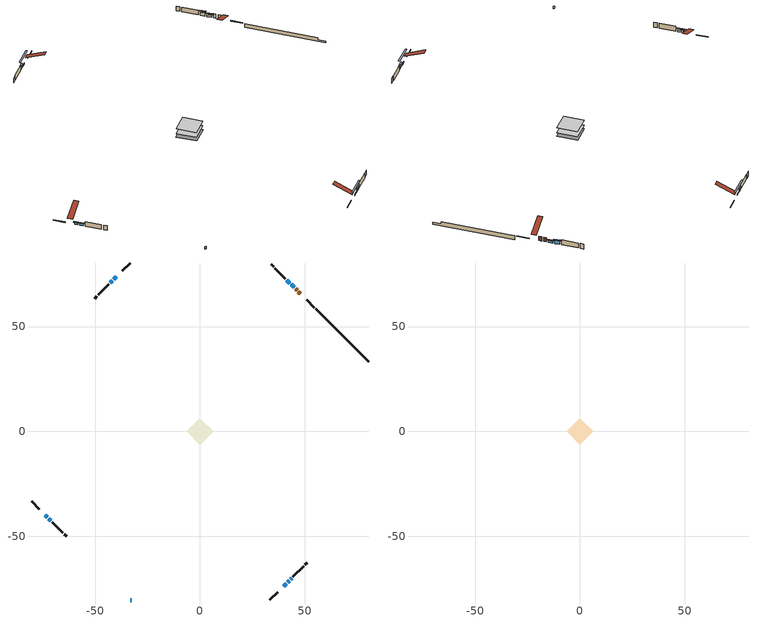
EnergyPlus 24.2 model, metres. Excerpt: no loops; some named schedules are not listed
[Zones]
conditioned space
 floor adiabatic (AdiabaticFloorConstruction): -6.25,0 0,6.25 6.25,0 0,-6.25 z0.72
 floor foundation (Slab1 construction): -6.29,0.2 -0.2,6.29 6.29,-0.2 0.2,-6.29 z-1.16
 wall outside (RimJoist1 construction): 33.26,-80.29 36.97,-76.58 / -80.29,-33.26 -76.58,-36.97 / -33.26,80.29 -36.97,76.58 / 54.48,59.07 50.77,62.78 z0.72:1.02
 wall outside (AdiabaticWallConstruction 1): 47.83,65.72 46.89,66.66 / 46.23,67.31 45.54,68.01 z0.72:2.75
 wall outside (AdiabaticWallConstruction): -33.26,-80.29 -32.54,-80.29 z0.72:1.94; -39.91,73.64 -41.1,72.45 / 39.91,-73.64 41.1,-72.45 z0.72:1.2; 44.89,68.66 43.45,70.1 / -41.75,71.8 -42.72,70.83 / 43.16,-70.39 43.63,-69.92 / -72.01,-41.53 -71.04,-42.51 z0.72:1.79; 42.79,70.76 41.39,72.16 z0.72:2.42; 41.75,-71.8 42.51,-71.04 z0.72:1.74; -73.64,-39.91 -72.67,-40.88 z0.72:1.69
 wall outside (Wall1 construction): 44.29,-69.26 49.34,-64.21 / -70.39,-43.16 -65.33,-48.22 / -43.38,70.17 -48.43,65.12 / 40.73,72.82 35.68,77.87 z0.72:3.16
 wall outside (Wall2 construction): 50,-63.55 51.11,-62.44 / -64.68,-48.87 -63.57,-49.98 / -49.09,64.46 -50.2,63.35 / 35.02,78.53 33.91,79.63 z0.72:3.16
 wall foundation (FoundationWall1 construction): 55.14,58.41,-1.16 55.14,58.41,0.72 77.78,35.77,0.72 77.78,35.77,-0.29 80.29,33.26,-0.29 80.29,33.26,-1.16
 window (WindowConstruction 7): -33.26,-80.29 -32.55,-80.29 z0.72:1.94
 window (WindowConstruction 8): -39.91,73.64 -41.09,72.45 z0.72:1.2
 window (WindowConstruction 9): 39.91,-73.64 41.09,-72.45 z0.72:1.2
 window (WindowConstruction): 44.89,68.66 43.45,70.1 z0.72:1.79
 window (WindowConstruction 1): 42.79,70.76 41.39,72.16 z0.72:2.42
 window (WindowConstruction 2): -41.75,71.8 -42.72,70.83 z0.72:1.79
 window (WindowConstruction 3): 41.75,-71.8 42.51,-71.04 z0.72:1.73
 window (WindowConstruction 4): 43.16,-70.39 43.63,-69.92 z0.72:1.79
 window (WindowConstruction 5): -73.64,-39.91 -72.67,-40.88 z0.72:1.69
 window (WindowConstruction 6): -72.01,-41.54 -71.04,-42.51 z0.72:1.79
 door (Door): 47.83,65.72 46.89,66.66 z0.72:2.75
 door (Door 1): 46.23,67.32 45.54,68.01 z0.72:2.75
 ceiling adiabatic (AdiabaticFloorConstruction): 0,-6.25 6.25,0 0,6.25 -6.25,0 z0.72
attic - vented
 floor to conditioned space (Floor1 construction Reversed): -6.25,0 0,6.25 6.25,0 0,-6.25 z3.16
 roof outside (Roof1 construction): 39.25,-74.3,3.16 33.24,-68.29,6.7 31.62,-69.92,6.7 37.62,-75.92,3.16; -74.3,-39.25,3.16 -68.29,-33.24,6.7 -69.92,-31.62,6.7 -75.92,-37.62,3.16; -39.25,74.3,3.16 -33.24,68.29,6.7 -31.62,69.92,6.7 -37.62,75.92,3.16; 48.49,65.06,3.16 42.48,59.05,6.7 44.11,57.43,6.7 50.12,63.43,3.16
shading: -43.68,69.87 -37.32,76.23 -37.75,76.66 -44.11,70.3 z4.86; 43.68,-69.87 37.32,-76.23 37.75,-76.66 44.11,-70.3 z4.86; 43.12,70.43 45.21,68.34 45.64,68.77 43.55,70.86 z2.25; 41.07,72.48 43.12,70.43 43.55,70.86 41.5,72.92 z2.88; -43.05,70.5 -41.43,72.12 -41.86,72.55 -43.48,70.93 z2.25; 42.83,-70.72 41.43,-72.12 41.86,-72.55 43.26,-71.15 z2.2; 43.96,-69.59 42.84,-70.71 43.27,-71.14 44.39,-70.02 z2.25; -72.35,-41.2 -73.97,-39.58 -74.4,-40.01 -72.78,-41.63 z2.15; -70.72,-42.83 -72.34,-41.21 -72.77,-41.64 -71.15,-43.26 z2.25
[Building]
Building 1: Terrain=Suburbs
[Site:Location]
Mont Joli AP_QC: Latitude {deg}=48.61; Longitude {deg}=-68.21; Time Zone {hr}=-5; Elevation {m}=52; Keep Site Location Information=Yes
[Site:GroundTemperature:Shallow]
-0.843868, -3.04892, -3.2255, -2.1791, 2.02165, 6.20283, 9.82768, 12.1239, 12.319, 10.4514, 6.91898, 2.86606
[Site:WaterMainsTemperature]
Calculation Method=Schedule; Temperature Schedule=mains temperature schedule
[Material] Roughness=Rough; Thermal Absorptance=0.9
Name | Thickness {m} | Conductivity {W/m-K} | Density {kg/m3} | Specific Heat {J/kg-K} | Solar Absorptance | Visible Absorptance
asphalt or fiberglass shingles | 0.00635 | 0.162714 | 1121.4 | 1465.45 | 0.4 | 0.4
ceiling loosefill ins | 0.254 | 0.0480833 | 16.02 | 1046.75 | 0.7 | 0.7
ceiling stud and cavity | 0.1397 | 0.268029 | 65.682 | 1177.47 | 0.7 | 0.7
concrete 4.0 in. | 0.1016 | 1.803125 | 2242.8 | 837.4 | 0.7 | 0.7
concrete 8.0 in. | 0.2032 | 1.803125 | 2242.8 | 837.4 | 0.7 | 0.7
door material | 0.04445 | 0.0451087 | 512.64 | 1214.23 | 0.7 | 0.7
door material 1 | 0.04445 | 0.20624 | 512.64 | 1214.23 | 0.7 | 0.7
floor covering | 0.0127 | 0.0433444 | 54.468 | 1339.84 | 0.6 | 0.6
floor rigid ins; wall rigid ins | 0.512978 | 0.029427 | 32.04 | 1214.23 | 0.7 | 0.7
floor stud and cavity | 0.1397 | 1.75129 | 37.0049 | 1207.88 | 0.7 | 0.7
furniture material conditioned space 1 | 0.1524 | 0.115458 | 640.8 | 1214.23 | 0.6 | 0.6
gypsum board | 0.0127 | 0.160291 | 801 | 837.4 | 0.6 | 0.6
gypsum board 1 | 0.0127 | 0.160291 | 801 | 837.4 | 0.7 | 0.7
osb sheathing 0.5 in. | 0.0127 | 0.115458 | 512.64 | 1214.23 | 0.7 | 0.7
osb sheathing 0.75 in. | 0.01905 | 0.115458 | 512.64 | 1214.23 | 0.7 | 0.7
rim joist stud and cavity | 0.0508 | 0.172285 | 50.32683 | 1063.81 | 0.6 | 0.6
wall stud and cavity | 0.1397 | 0.0947891 | 139.0536 | 1170.24 | 0.7 | 0.7
wall stud and cavity 1 | 0.1397 | 0.237545 | 139.0536 | 1170.24 | 0.7 | 0.7
wall stud and cavity 2 | 0.0889 | 0.380278 | 52.3479 | 1209.89 | 0.7 | 0.7
wall stud and cavity 3 | 0.0889 | 0.391764 | 83.0341 | 1211.67 | 0.7 | 0.7
wood siding | 0.0254 | 0.102417 | 544.68 | 1172.36 | 0.4 | 0.4
wood siding 1; wood siding 2; wood siding 3 | 0.0254 | 0.102417 | 544.68 | 1172.36 | 0.7 | 0.7
[WindowMaterial:SimpleGlazingSystem]
Name | U-Factor {W/m2-K} | Solar Heat Gain Coefficient
WindowMaterial | 2.80153 | 0.62
WindowMaterial 1 | 2.76859 | 0.65
WindowMaterial 2 | 2.8214 | 0.6
WindowMaterial 3 | 2.84241 | 0.58
WindowMaterial 4 | 2.88613 | 0.53
WindowMaterial 5 | 2.830483 | 0.59
WindowMaterial 6 | 2.99571 | 0.59
WindowMaterial 7 | 3.003662 | 0.58
[Construction]
AdiabaticFloorConstruction: floor stud and cavity, floor rigid ins, osb sheathing 0.75 in., floor covering
AdiabaticWallConstruction: wood siding 2, wall rigid ins, wall stud and cavity 2, gypsum board
AdiabaticWallConstruction 1: wood siding 3, wall rigid ins, wall stud and cavity 2, gypsum board
Door: door material
Door 1: door material 1
Floor1 construction Reversed: gypsum board, ceiling stud and cavity, ceiling loosefill ins
FoundationWall1 construction: concrete 8.0 in., gypsum board 1
furniture construction conditioned space 1: furniture material conditioned space 1
PartitionWallConstruction: gypsum board, wall stud and cavity 3, gypsum board
RimJoist1 construction: wood siding 1, rim joist stud and cavity
Roof1 construction: asphalt or fiberglass shingles
Slab1 construction: concrete 4.0 in.
Wall1 construction: wood siding, osb sheathing 0.5 in., wall stud and cavity, gypsum board
Wall2 construction: wood siding, osb sheathing 0.5 in., wall stud and cavity 1, gypsum board
WindowConstruction: WindowMaterial
WindowConstruction 1: WindowMaterial 1
WindowConstruction 2; WindowConstruction 6: WindowMaterial 2
WindowConstruction 3: WindowMaterial 3
WindowConstruction 4: WindowMaterial 4
WindowConstruction 5: WindowMaterial 5
WindowConstruction 7: WindowMaterial 6
WindowConstruction 8; WindowConstruction 9: WindowMaterial 7
[Zone] Multiplier=1; Part of Total Floor Area=Yes
Name | Volume {m3}
attic - vented | 44.3033
conditioned space | 348
[Space]
Name | Zone | Volume {m3}
attic - vented 1 | attic - vented | 44.3033
conditioned space 1 | conditioned space | 348
[ZoneInfiltration:EffectiveLeakageArea]
infil attic - vented 1: Zone or Space=attic - vented 1; Schedule=Always On Discrete; Effective Air Leakage Area {cm2}=2718.96; Stack Coefficient=0.000246122; Wind Coefficient=1.05998e-05
[ZoneMixing]
whole house fan mix: Zone or Space=attic - vented; Schedule=Always On Continuous; Design Flow Rate Calculation Method=Flow/Zone; Design Flow Rate {m3/s}=0; Source Zone or Space=conditioned space
[SurfaceProperty:ExposedFoundationPerimeter]
Slab1: Exposed Perimeter Calculation Method=TotalExposedPerimeter; Total Exposed Perimeter {m}=35.571
[InternalMass] Zone or ZoneList=conditioned space; Space or SpaceList=conditioned space 1
Name | Construction | Surface Area {m2}
furniture mass conditioned space 1 | furniture construction conditioned space 1 | 62.8801
partition wall mass | PartitionWallConstruction | 157.2
[Lights]
interior lighting: Zone or ZoneList or Space or SpaceList=conditioned space 1; Schedule=interior lighting schedule; Design Level Calculation Method=LightingLevel; Lighting Level {W}=343.2; Return Air Fraction=0; Fraction Radiant=0.6; Fraction Visible=0.2; Fraction Replaceable=1
[People]
occupants: Zone or ZoneList or Space or SpaceList=conditioned space 1; Number of People Schedule=occupants schedule; Number of People Calculation Method=People; Number of People=3; Fraction Radiant=0.314171; Sensible Heat Fraction=0.56303; Activity Level Schedule=occupants activity schedule; Carbon Dioxide Generation Rate {m3/s-W}=0; Enable ASHRAE 55 Comfort Warnings=No; Mean Radiant Temperature Calculation Type=EnclosureAveraged
[ElectricEquipment] Zone or ZoneList or Space or SpaceList=conditioned space 1; Design Level Calculation Method=EquipmentLevel
Name | Schedule | Design Level {W} | Fraction Latent | Fraction Radiant | Fraction Lost
clothes dryer | clothes dryer schedule | 140.772 | 0.015 | 0.081 | 0.85
clothes washer | clothes washer schedule | 32.1985 | 0.03 | 0.162 | 0.7
cooking range | cooking range schedule | 215.147 | 0.08 | 0.432 | 0.2
dishwasher | dishwasher schedule | 66.8632 | 0.3 | 0.18 | 0.4
fridge | fridge schedule | 72.9452 | 0 | 0.6 | 0
mech vent bath fan 0 | mech vent bath fan 0 schedule | 50.2 | 0 | 0 | 1
mech vent house fan | mech vent house fan schedule | 0 | 0 | 0 | 1
mech vent house fan cfis | mech vent house fan cfis schedule | 0 | 0 | 0 | 0
mech vent range fan 0 | mech vent range fan 0 schedule | 57 | 0 | 0 | 1
misc plug loads | misc plug loads schedule | 494.7 | 0.045 | 0.513 | 0.1
whole house fan | Always On Discrete | 0 | 0 | 0 | 1
[OtherEquipment] Zone or ZoneList or Space or SpaceList=conditioned space 1; Design Level Calculation Method=EquipmentLevel
Name | Fuel Type | Schedule | Design Level {W} | Fraction Latent | Fraction Radiant | Fraction Lost
clothes dryer 1 | Electricity | clothes dryer schedule | 0 | 0.015 | 0.081 | 0.85
cooking range 1 | Electricity | cooking range schedule | 0 | 0.08 | 0.432 | 0.2
general water use latent | None | general water use schedule | 62.594 | 1 | 0 | 0
general water use sensible | None | general water use schedule | -61.6891 | 0 | 0.6 | 0
mech vent house fan latent load | None | Always On Discrete | 0 | 1 | 0 | 0
mech vent house fan sensible load | None | Always On Discrete | 0 | 0 | 0 | 0
water heater energy adjustment1 | Electricity | Always On Discrete | 0.01 | 0 | 0 | 1
[ZoneInfiltration:DesignFlowRate] Zone or ZoneList or Space or SpaceList=conditioned space 1; Schedule=Always On Discrete; Design Flow Rate Calculation Method=Flow/Zone; Design Flow Rate {m3/s}=0
infil flow; natural vent flow; whole house fan flow
[Foundation:Kiva]
Foundation Kiva 1: Initial Indoor Air Temperature {C}=18; Wall Height Above Grade {m}=0.719999; Wall Depth Below Slab {m}=0.2032
[Foundation:Kiva:Settings]
Soil Conductivity {W/m-K}=0.849921; Soil Density {kg/m3}=1842.3; Soil Specific Heat {J/kg-K}=418.7; Ground Solar Absorptivity=0.9; Ground Thermal Absorptivity=0.9; Ground Surface Roughness {m}=0.03; Far-Field Width {m}=40; Deep-Ground Boundary Condition=ZeroFlux; Deep-Ground Depth {m}=40; Minimum Cell Dimension {m}=0.2; Maximum Cell Growth Coefficient=3; Simulation Timestep=Timestep
[Exterior:Lights]
exterior lighting: Schedule=exterior lighting schedule; Design Level {W}=75.6
[Schedule:Constant]
Name | Hourly Value
Always On Continuous; mech vent house fan schedule; mech vent house fan cfis schedule; Always On Discrete | 1
occupants activity schedule | 117.228
fridge schedule | 0
[Schedule:Week:Daily]
interior lighting schedule Week Rule - Jan1-Jan27: interior lighting schedule day, interior lighting schedule day, interior lighting schedule day, interior lighting schedule day, interior lighting schedule day, interior lighting schedule day, interior lighting schedule day, interior lighting schedule default day, interior lighting schedule default day, interior lighting schedule default day, interior lighting schedule default day, interior lighting schedule default day
interior lighting schedule Week Rule - Jan28-Feb3: interior lighting schedule day, interior lighting schedule day, interior lighting schedule day, interior lighting schedule day, interior lighting schedule day 1, interior lighting schedule day 1, interior lighting schedule day 1, interior lighting schedule default day, interior lighting schedule default day, interior lighting schedule default day, interior lighting schedule default day, interior lighting schedule default day
interior lighting schedule Week Rule - Feb4-Feb24: interior lighting schedule day 1, interior lighting schedule day 1, interior lighting schedule day 1, interior lighting schedule day 1, interior lighting schedule day 1, interior lighting schedule day 1, interior lighting schedule day 1, interior lighting schedule default day, interior lighting schedule default day, interior lighting schedule default day, interior lighting schedule default day, interior lighting schedule default day
interior lighting schedule Week Rule - Feb25-Mar3: interior lighting schedule day 1, interior lighting schedule day 1, interior lighting schedule day 1, interior lighting schedule day 1, interior lighting schedule day 2, interior lighting schedule day 2, interior lighting schedule day 2, interior lighting schedule default day, interior lighting schedule default day, interior lighting schedule default day, interior lighting schedule default day, interior lighting schedule default day
interior lighting schedule Week Rule - Mar4-Mar31: interior lighting schedule day 2, interior lighting schedule day 2, interior lighting schedule day 2, interior lighting schedule day 2, interior lighting schedule day 2, interior lighting schedule day 2, interior lighting schedule day 2, interior lighting schedule default day, interior lighting schedule default day, interior lighting schedule default day, interior lighting schedule default day, interior lighting schedule default day
interior lighting schedule Week Rule - Apr1-Apr28: interior lighting schedule day 3, interior lighting schedule day 3, interior lighting schedule day 3, interior lighting schedule day 3, interior lighting schedule day 3, interior lighting schedule day 3, interior lighting schedule day 3, interior lighting schedule default day, interior lighting schedule default day, interior lighting schedule default day, interior lighting schedule default day, interior lighting schedule default day
interior lighting schedule Week Rule - Apr29-May5: interior lighting schedule day 3, interior lighting schedule day 3, interior lighting schedule day 4, interior lighting schedule day 4, interior lighting schedule day 4, interior lighting schedule day 4, interior lighting schedule day 4, interior lighting schedule default day, interior lighting schedule default day, interior lighting schedule default day, interior lighting schedule default day, interior lighting schedule default day
interior lighting schedule Week Rule - May6-May26: interior lighting schedule day 4, interior lighting schedule day 4, interior lighting schedule day 4, interior lighting schedule day 4, interior lighting schedule day 4, interior lighting schedule day 4, interior lighting schedule day 4, interior lighting schedule default day, interior lighting schedule default day, interior lighting schedule default day, interior lighting schedule default day, interior lighting schedule default day
interior lighting schedule Week Rule - May27-Jun2: interior lighting schedule day 4, interior lighting schedule day 4, interior lighting schedule day 4, interior lighting schedule day 4, interior lighting schedule day 4, interior lighting schedule day 5, interior lighting schedule day 5, interior lighting schedule default day, interior lighting schedule default day, interior lighting schedule default day, interior lighting schedule default day, interior lighting schedule default day
interior lighting schedule Week Rule - Jun3-Jun30: interior lighting schedule day 5, interior lighting schedule day 5, interior lighting schedule day 5, interior lighting schedule day 5, interior lighting schedule day 5, interior lighting schedule day 5, interior lighting schedule day 5, interior lighting schedule default day, interior lighting schedule default day, interior lighting schedule default day, interior lighting schedule default day, interior lighting schedule default day
interior lighting schedule Week Rule - Jul1-Jul28: interior lighting schedule day 6, interior lighting schedule day 6, interior lighting schedule day 6, interior lighting schedule day 6, interior lighting schedule day 6, interior lighting schedule day 6, interior lighting schedule day 6, interior lighting schedule default day, interior lighting schedule default day, interior lighting schedule default day, interior lighting schedule default day, interior lighting schedule default day
interior lighting schedule Week Rule - Jul29-Aug4: interior lighting schedule day 6, interior lighting schedule day 6, interior lighting schedule day 6, interior lighting schedule day 7, interior lighting schedule day 7, interior lighting schedule day 7, interior lighting schedule day 7, interior lighting schedule default day, interior lighting schedule default day, interior lighting schedule default day, interior lighting schedule default day, interior lighting schedule default day
interior lighting schedule Week Rule - Aug5-Aug25: interior lighting schedule day 7, interior lighting schedule day 7, interior lighting schedule day 7, interior lighting schedule day 7, interior lighting schedule day 7, interior lighting schedule day 7, interior lighting schedule day 7, interior lighting schedule default day, interior lighting schedule default day, interior lighting schedule default day, interior lighting schedule default day, interior lighting schedule default day
interior lighting schedule Week Rule - Aug26-Sep1: interior lighting schedule day 7, interior lighting schedule day 7, interior lighting schedule day 7, interior lighting schedule day 7, interior lighting schedule day 7, interior lighting schedule day 7, interior lighting schedule day 8, interior lighting schedule default day, interior lighting schedule default day, interior lighting schedule default day, interior lighting schedule default day, interior lighting schedule default day
interior lighting schedule Week Rule - Sep2-Sep29: interior lighting schedule day 8, interior lighting schedule day 8, interior lighting schedule day 8, interior lighting schedule day 8, interior lighting schedule day 8, interior lighting schedule day 8, interior lighting schedule day 8, interior lighting schedule default day, interior lighting schedule default day, interior lighting schedule default day, interior lighting schedule default day, interior lighting schedule default day
interior lighting schedule Week Rule - Sep30-Oct6: interior lighting schedule day 8, interior lighting schedule day 9, interior lighting schedule day 9, interior lighting schedule day 9, interior lighting schedule day 9, interior lighting schedule day 9, interior lighting schedule day 9, interior lighting schedule default day, interior lighting schedule default day, interior lighting schedule default day, interior lighting schedule default day, interior lighting schedule default day
interior lighting schedule Week Rule - Oct7-Oct27: interior lighting schedule day 9, interior lighting schedule day 9, interior lighting schedule day 9, interior lighting schedule day 9, interior lighting schedule day 9, interior lighting schedule day 9, interior lighting schedule day 9, interior lighting schedule default day, interior lighting schedule default day, interior lighting schedule default day, interior lighting schedule default day, interior lighting schedule default day
interior lighting schedule Week Rule - Oct28-Nov3: interior lighting schedule day 9, interior lighting schedule day 9, interior lighting schedule day 9, interior lighting schedule day 9, interior lighting schedule day 10, interior lighting schedule day 10, interior lighting schedule day 10, interior lighting schedule default day, interior lighting schedule default day, interior lighting schedule default day, interior lighting schedule default day, interior lighting schedule default day
interior lighting schedule Week Rule - Nov4-Nov24: interior lighting schedule day 10, interior lighting schedule day 10, interior lighting schedule day 10, interior lighting schedule day 10, interior lighting schedule day 10, interior lighting schedule day 10, interior lighting schedule day 10, interior lighting schedule default day, interior lighting schedule default day, interior lighting schedule default day, interior lighting schedule default day, interior lighting schedule default day
interior lighting schedule Week Rule - Nov25-Dec1: interior lighting schedule day 10, interior lighting schedule day 10, interior lighting schedule day 10, interior lighting schedule day 10, interior lighting schedule day 10, interior lighting schedule day 10, interior lighting schedule day 11, interior lighting schedule default day, interior lighting schedule default day, interior lighting schedule default day, interior lighting schedule default day, interior lighting schedule default day
interior lighting schedule Week Rule - Dec2-Dec31: interior lighting schedule day 11, interior lighting schedule day 11, interior lighting schedule day 11, interior lighting schedule day 11, interior lighting schedule day 11, interior lighting schedule day 11, interior lighting schedule day 11, interior lighting schedule default day, interior lighting schedule default day, interior lighting schedule default day, interior lighting schedule default day, interior lighting schedule default day
occupants schedule Week Rule - Jan1-Dec31: occupants schedule day, occupants schedule day, occupants schedule day, occupants schedule day, occupants schedule day, occupants schedule day, occupants schedule day, occupants schedule default day, occupants schedule default day, occupants schedule default day, occupants schedule default day, occupants schedule default day
clothes dryer schedule Week Rule - Jan1-Dec31: clothes dryer schedule day, clothes dryer schedule day, clothes dryer schedule day, clothes dryer schedule day, clothes dryer schedule day, clothes dryer schedule day, clothes dryer schedule day, clothes dryer schedule default day, clothes dryer schedule default day, clothes dryer schedule default day, clothes dryer schedule default day, clothes dryer schedule default day
clothes washer schedule Week Rule - Jan1-Dec31: clothes washer schedule day, clothes washer schedule day, clothes washer schedule day, clothes washer schedule day, clothes washer schedule day, clothes washer schedule day, clothes washer schedule day, clothes washer schedule default day, clothes washer schedule default day, clothes washer schedule default day, clothes washer schedule default day, clothes washer schedule default day
cooking range schedule Week Rule - Jan1-Dec31: cooking range schedule day, cooking range schedule day, cooking range schedule day, cooking range schedule day, cooking range schedule day, cooking range schedule day, cooking range schedule day, cooking range schedule default day, cooking range schedule default day, cooking range schedule default day, cooking range schedule default day, cooking range schedule default day
dishwasher schedule Week Rule - Jan1-Dec31: dishwasher schedule day, dishwasher schedule day, dishwasher schedule day, dishwasher schedule day, dishwasher schedule day, dishwasher schedule day, dishwasher schedule day, dishwasher schedule default day, dishwasher schedule default day, dishwasher schedule default day, dishwasher schedule default day, dishwasher schedule default day
mech vent bath fan 0 schedule Week Rule - Jan1-Dec31: mech vent bath fan 0 schedule day, mech vent bath fan 0 schedule day, mech vent bath fan 0 schedule day, mech vent bath fan 0 schedule day, mech vent bath fan 0 schedule day, mech vent bath fan 0 schedule day, mech vent bath fan 0 schedule day, mech vent bath fan 0 schedule default day, mech vent bath fan 0 schedule default day, mech vent bath fan 0 schedule default day, mech vent bath fan 0 schedule default day, mech vent bath fan 0 schedule default day
mech vent range fan 0 schedule Week Rule - Jan1-Dec31: mech vent range fan 0 schedule day, mech vent range fan 0 schedule day, mech vent range fan 0 schedule day, mech vent range fan 0 schedule day, mech vent range fan 0 schedule day, mech vent range fan 0 schedule day, mech vent range fan 0 schedule day, mech vent range fan 0 schedule default day, mech vent range fan 0 schedule default day, mech vent range fan 0 schedule default day, mech vent range fan 0 schedule default day, mech vent range fan 0 schedule default day
misc plug loads schedule Week Rule - Jan1-Dec31: misc plug loads schedule day, misc plug loads schedule day, misc plug loads schedule day, misc plug loads schedule day, misc plug loads schedule day, misc plug loads schedule day, misc plug loads schedule day, misc plug loads schedule default day, misc plug loads schedule default day, misc plug loads schedule default day, misc plug loads schedule default day, misc plug loads schedule default day
general water use schedule Week Rule - Jan1-Dec31: general water use schedule day, general water use schedule day, general water use schedule day, general water use schedule day, general water use schedule day, general water use schedule day, general water use schedule day, general water use schedule default day, general water use schedule default day, general water use schedule default day, general water use schedule default day, general water use schedule default day
exterior lighting schedule Week Rule - Jan1-Jan27: exterior lighting schedule day, exterior lighting schedule day, exterior lighting schedule day, exterior lighting schedule day, exterior lighting schedule day, exterior lighting schedule day, exterior lighting schedule day, exterior lighting schedule default day, exterior lighting schedule default day, exterior lighting schedule default day, exterior lighting schedule default day, exterior lighting schedule default day
exterior lighting schedule Week Rule - Jan28-Feb3: exterior lighting schedule day, exterior lighting schedule day, exterior lighting schedule day, exterior lighting schedule day, exterior lighting schedule day 1, exterior lighting schedule day 1, exterior lighting schedule day 1, exterior lighting schedule default day, exterior lighting schedule default day, exterior lighting schedule default day, exterior lighting schedule default day, exterior lighting schedule default day
exterior lighting schedule Week Rule - Feb4-Feb24: exterior lighting schedule day 1, exterior lighting schedule day 1, exterior lighting schedule day 1, exterior lighting schedule day 1, exterior lighting schedule day 1, exterior lighting schedule day 1, exterior lighting schedule day 1, exterior lighting schedule default day, exterior lighting schedule default day, exterior lighting schedule default day, exterior lighting schedule default day, exterior lighting schedule default day
exterior lighting schedule Week Rule - Feb25-Mar3: exterior lighting schedule day 1, exterior lighting schedule day 1, exterior lighting schedule day 1, exterior lighting schedule day 1, exterior lighting schedule day 2, exterior lighting schedule day 2, exterior lighting schedule day 2, exterior lighting schedule default day, exterior lighting schedule default day, exterior lighting schedule default day, exterior lighting schedule default day, exterior lighting schedule default day
exterior lighting schedule Week Rule - Mar4-Mar31: exterior lighting schedule day 2, exterior lighting schedule day 2, exterior lighting schedule day 2, exterior lighting schedule day 2, exterior lighting schedule day 2, exterior lighting schedule day 2, exterior lighting schedule day 2, exterior lighting schedule default day, exterior lighting schedule default day, exterior lighting schedule default day, exterior lighting schedule default day, exterior lighting schedule default day
exterior lighting schedule Week Rule - Apr1-Apr28: exterior lighting schedule day 3, exterior lighting schedule day 3, exterior lighting schedule day 3, exterior lighting schedule day 3, exterior lighting schedule day 3, exterior lighting schedule day 3, exterior lighting schedule day 3, exterior lighting schedule default day, exterior lighting schedule default day, exterior lighting schedule default day, exterior lighting schedule default day, exterior lighting schedule default day
exterior lighting schedule Week Rule - Apr29-May5: exterior lighting schedule day 3, exterior lighting schedule day 3, exterior lighting schedule day 4, exterior lighting schedule day 4, exterior lighting schedule day 4, exterior lighting schedule day 4, exterior lighting schedule day 4, exterior lighting schedule default day, exterior lighting schedule default day, exterior lighting schedule default day, exterior lighting schedule default day, exterior lighting schedule default day
exterior lighting schedule Week Rule - May6-May26: exterior lighting schedule day 4, exterior lighting schedule day 4, exterior lighting schedule day 4, exterior lighting schedule day 4, exterior lighting schedule day 4, exterior lighting schedule day 4, exterior lighting schedule day 4, exterior lighting schedule default day, exterior lighting schedule default day, exterior lighting schedule default day, exterior lighting schedule default day, exterior lighting schedule default day
exterior lighting schedule Week Rule - May27-Jun2: exterior lighting schedule day 4, exterior lighting schedule day 4, exterior lighting schedule day 4, exterior lighting schedule day 4, exterior lighting schedule day 4, exterior lighting schedule day 5, exterior lighting schedule day 5, exterior lighting schedule default day, exterior lighting schedule default day, exterior lighting schedule default day, exterior lighting schedule default day, exterior lighting schedule default day
exterior lighting schedule Week Rule - Jun3-Jun30: exterior lighting schedule day 5, exterior lighting schedule day 5, exterior lighting schedule day 5, exterior lighting schedule day 5, exterior lighting schedule day 5, exterior lighting schedule day 5, exterior lighting schedule day 5, exterior lighting schedule default day, exterior lighting schedule default day, exterior lighting schedule default day, exterior lighting schedule default day, exterior lighting schedule default day
exterior lighting schedule Week Rule - Jul1-Jul28: exterior lighting schedule day 6, exterior lighting schedule day 6, exterior lighting schedule day 6, exterior lighting schedule day 6, exterior lighting schedule day 6, exterior lighting schedule day 6, exterior lighting schedule day 6, exterior lighting schedule default day, exterior lighting schedule default day, exterior lighting schedule default day, exterior lighting schedule default day, exterior lighting schedule default day
exterior lighting schedule Week Rule - Jul29-Aug4: exterior lighting schedule day 6, exterior lighting schedule day 6, exterior lighting schedule day 6, exterior lighting schedule day 7, exterior lighting schedule day 7, exterior lighting schedule day 7, exterior lighting schedule day 7, exterior lighting schedule default day, exterior lighting schedule default day, exterior lighting schedule default day, exterior lighting schedule default day, exterior lighting schedule default day
exterior lighting schedule Week Rule - Aug5-Aug25: exterior lighting schedule day 7, exterior lighting schedule day 7, exterior lighting schedule day 7, exterior lighting schedule day 7, exterior lighting schedule day 7, exterior lighting schedule day 7, exterior lighting schedule day 7, exterior lighting schedule default day, exterior lighting schedule default day, exterior lighting schedule default day, exterior lighting schedule default day, exterior lighting schedule default day
exterior lighting schedule Week Rule - Aug26-Sep1: exterior lighting schedule day 7, exterior lighting schedule day 7, exterior lighting schedule day 7, exterior lighting schedule day 7, exterior lighting schedule day 7, exterior lighting schedule day 7, exterior lighting schedule day 8, exterior lighting schedule default day, exterior lighting schedule default day, exterior lighting schedule default day, exterior lighting schedule default day, exterior lighting schedule default day
exterior lighting schedule Week Rule - Sep2-Sep29: exterior lighting schedule day 8, exterior lighting schedule day 8, exterior lighting schedule day 8, exterior lighting schedule day 8, exterior lighting schedule day 8, exterior lighting schedule day 8, exterior lighting schedule day 8, exterior lighting schedule default day, exterior lighting schedule default day, exterior lighting schedule default day, exterior lighting schedule default day, exterior lighting schedule default day
exterior lighting schedule Week Rule - Sep30-Oct6: exterior lighting schedule day 8, exterior lighting schedule day 9, exterior lighting schedule day 9, exterior lighting schedule day 9, exterior lighting schedule day 9, exterior lighting schedule day 9, exterior lighting schedule day 9, exterior lighting schedule default day, exterior lighting schedule default day, exterior lighting schedule default day, exterior lighting schedule default day, exterior lighting schedule default day
exterior lighting schedule Week Rule - Oct7-Oct27: exterior lighting schedule day 9, exterior lighting schedule day 9, exterior lighting schedule day 9, exterior lighting schedule day 9, exterior lighting schedule day 9, exterior lighting schedule day 9, exterior lighting schedule day 9, exterior lighting schedule default day, exterior lighting schedule default day, exterior lighting schedule default day, exterior lighting schedule default day, exterior lighting schedule default day
exterior lighting schedule Week Rule - Oct28-Nov3: exterior lighting schedule day 9, exterior lighting schedule day 9, exterior lighting schedule day 9, exterior lighting schedule day 9, exterior lighting schedule day 10, exterior lighting schedule day 10, exterior lighting schedule day 10, exterior lighting schedule default day, exterior lighting schedule default day, exterior lighting schedule default day, exterior lighting schedule default day, exterior lighting schedule default day
exterior lighting schedule Week Rule - Nov4-Nov24: exterior lighting schedule day 10, exterior lighting schedule day 10, exterior lighting schedule day 10, exterior lighting schedule day 10, exterior lighting schedule day 10, exterior lighting schedule day 10, exterior lighting schedule day 10, exterior lighting schedule default day, exterior lighting schedule default day, exterior lighting schedule default day, exterior lighting schedule default day, exterior lighting schedule default day
exterior lighting schedule Week Rule - Nov25-Dec1: exterior lighting schedule day 10, exterior lighting schedule day 10, exterior lighting schedule day 10, exterior lighting schedule day 10, exterior lighting schedule day 10, exterior lighting schedule day 10, exterior lighting schedule day 11, exterior lighting schedule default day, exterior lighting schedule default day, exterior lighting schedule default day, exterior lighting schedule default day, exterior lighting schedule default day
exterior lighting schedule Week Rule - Dec2-Dec31: exterior lighting schedule day 11, exterior lighting schedule day 11, exterior lighting schedule day 11, exterior lighting schedule day 11, exterior lighting schedule day 11, exterior lighting schedule day 11, exterior lighting schedule day 11, exterior lighting schedule default day, exterior lighting schedule default day, exterior lighting schedule default day, exterior lighting schedule default day, exterior lighting schedule default day
[Schedule:Year]
interior lighting schedule: interior lighting schedule Week Rule - Jan1-Jan27, 1, 1, 1, 27, interior lighting schedule Week Rule - Jan28-Feb3, 1, 28, 2, 3, interior lighting schedule Week Rule - Feb4-Feb24, 2, 4, 2, 24, interior lighting schedule Week Rule - Feb25-Mar3, 2, 25, 3, 3, interior lighting schedule Week Rule - Mar4-Mar31, 3, 4, 3, 31, interior lighting schedule Week Rule - Apr1-Apr28, 4, 1, 4, 28, interior lighting schedule Week Rule - Apr29-May5, 4, 29, 5, 5, interior lighting schedule Week Rule - May6-May26, 5, 6, 5, 26, interior lighting schedule Week Rule - May27-Jun2, 5, 27, 6, 2, interior lighting schedule Week Rule - Jun3-Jun30, 6, 3, 6, 30, interior lighting schedule Week Rule - Jul1-Jul28, 7, 1, 7, 28, interior lighting schedule Week Rule - Jul29-Aug4, 7, 29, 8, 4, interior lighting schedule Week Rule - Aug5-Aug25, 8, 5, 8, 25, interior lighting schedule Week Rule - Aug26-Sep1, 8, 26, 9, 1, interior lighting schedule Week Rule - Sep2-Sep29, 9, 2, 9, 29, interior lighting schedule Week Rule - Sep30-Oct6, 9, 30, 10, 6, interior lighting schedule Week Rule - Oct7-Oct27, 10, 7, 10, 27, interior lighting schedule Week Rule - Oct28-Nov3, 10, 28, 11, 3, interior lighting schedule Week Rule - Nov4-Nov24, 11, 4, 11, 24, interior lighting schedule Week Rule - Nov25-Dec1, 11, 25, 12, 1, interior lighting schedule Week Rule - Dec2-Dec31, 12, 2, 12, 31
occupants schedule: occupants schedule Week Rule - Jan1-Dec31, 1, 1, 12, 31
clothes dryer schedule: clothes dryer schedule Week Rule - Jan1-Dec31, 1, 1, 12, 31
clothes washer schedule: clothes washer schedule Week Rule - Jan1-Dec31, 1, 1, 12, 31
cooking range schedule: cooking range schedule Week Rule - Jan1-Dec31, 1, 1, 12, 31
dishwasher schedule: dishwasher schedule Week Rule - Jan1-Dec31, 1, 1, 12, 31
mech vent bath fan 0 schedule: mech vent bath fan 0 schedule Week Rule - Jan1-Dec31, 1, 1, 12, 31
mech vent range fan 0 schedule: mech vent range fan 0 schedule Week Rule - Jan1-Dec31, 1, 1, 12, 31
misc plug loads schedule: misc plug loads schedule Week Rule - Jan1-Dec31, 1, 1, 12, 31
general water use schedule: general water use schedule Week Rule - Jan1-Dec31, 1, 1, 12, 31
exterior lighting schedule: exterior lighting schedule Week Rule - Jan1-Jan27, 1, 1, 1, 27, exterior lighting schedule Week Rule - Jan28-Feb3, 1, 28, 2, 3, exterior lighting schedule Week Rule - Feb4-Feb24, 2, 4, 2, 24, exterior lighting schedule Week Rule - Feb25-Mar3, 2, 25, 3, 3, exterior lighting schedule Week Rule - Mar4-Mar31, 3, 4, 3, 31, exterior lighting schedule Week Rule - Apr1-Apr28, 4, 1, 4, 28, exterior lighting schedule Week Rule - Apr29-May5, 4, 29, 5, 5, exterior lighting schedule Week Rule - May6-May26, 5, 6, 5, 26, exterior lighting schedule Week Rule - May27-Jun2, 5, 27, 6, 2, exterior lighting schedule Week Rule - Jun3-Jun30, 6, 3, 6, 30, exterior lighting schedule Week Rule - Jul1-Jul28, 7, 1, 7, 28, exterior lighting schedule Week Rule - Jul29-Aug4, 7, 29, 8, 4, exterior lighting schedule Week Rule - Aug5-Aug25, 8, 5, 8, 25, exterior lighting schedule Week Rule - Aug26-Sep1, 8, 26, 9, 1, exterior lighting schedule Week Rule - Sep2-Sep29, 9, 2, 9, 29, exterior lighting schedule Week Rule - Sep30-Oct6, 9, 30, 10, 6, exterior lighting schedule Week Rule - Oct7-Oct27, 10, 7, 10, 27, exterior lighting schedule Week Rule - Oct28-Nov3, 10, 28, 11, 3, exterior lighting schedule Week Rule - Nov4-Nov24, 11, 4, 11, 24, exterior lighting schedule Week Rule - Nov25-Dec1, 11, 25, 12, 1, exterior lighting schedule Week Rule - Dec2-Dec31, 12, 2, 12, 31
[Schedule:Compact]
mains temperature schedule: Through: 01/01, For: AllDays, Until: 24:00, 4.55833, Through: 01/02, For: AllDays, Until: 24:00, 4.48833, Through: 01/03, For: AllDays, Until: 24:00, 4.41944, Through: 01/04, For: AllDays, Until: 24:00, 4.35111, Through: 01/05, For: AllDays, Until: 24:00, 4.28389, Through: 01/06, For: AllDays, Until: 24:00, 4.21778, Through: 01/07, For: AllDays, Until: 24:00, 4.15278, Through: 01/08, For: AllDays, Until: 24:00, 4.08889, Through: 01/09, For: AllDays, Until: 24:00, 4.02611, Through: 01/10, For: AllDays, Until: 24:00, 3.96444, Through: 01/11, For: AllDays, Until: 24:00, 3.90333, Through: 01/12, For: AllDays, Until: 24:00, 3.84389, Through: 01/13, For: AllDays, Until: 24:00, 3.78556, Through: 01/14, For: AllDays, Until: 24:00, 3.72833, Through: 01/15, For: AllDays, Until: 24:00, 3.67222, Through: 01/16, For: AllDays, Until: 24:00, 3.61722, Through: 01/17, For: AllDays, Until: 24:00, 3.56333, Through: 01/18, For: AllDays, Until: 24:00, 3.51111, Through: 01/19, For: AllDays, Until: 24:00, 3.46, Through: 01/20, For: AllDays, Until: 24:00, 3.41, Through: 01/21, For: AllDays, Until: 24:00, 3.36111, Through: 01/22, For: AllDays, Until: 24:00, 3.31389, Through: 01/23, For: AllDays, Until: 24:00, 3.26778, Through: 01/24, For: AllDays, Until: 24:00, 3.22278, Through: 01/25, For: AllDays, Until: 24:00, 3.17944, Through: 01/26, For: AllDays, Until: 24:00, 3.13722, Through: 01/27, For: AllDays, Until: 24:00, 3.09667, Through: 01/28, For: AllDays, Until: 24:00, 3.05722, Through: 01/29, For: AllDays, Until: 24:00, 3.01944, Through: 01/30, For: AllDays, Until: 24:00, 2.98278, Through: 01/31, For: AllDays, Until: 24:00, 2.94778, Through: 02/01, For: AllDays, Until: 24:00, 2.91389, Through: 02/02, For: AllDays, Until: 24:00, 2.88167, Through: 02/03, For: AllDays, Until: 24:00, 2.85056, Through: 02/04, For: AllDays, Until: 24:00, 2.82111, Through: 02/05, For: AllDays, Until: 24:00, 2.79278, Through: 02/06, For: AllDays, Until: 24:00, 2.76667, Through: 02/07, For: AllDays, Until: 24:00, 2.74111, Through: 02/08, For: AllDays, Until: 24:00, 2.71778, Through: 02/09, For: AllDays, Until: 24:00, 2.69556, Through: 02/10, For: AllDays, Until: 24:00, 2.675, Through: 02/11, For: AllDays, Until: 24:00, 2.65556, Through: 02/12, For: AllDays, Until: 24:00, 2.63833, Through: 02/13, For: AllDays, Until: 24:00, 2.62222, Through: 02/14, For: AllDays, Until: 24:00, 2.60722, Through: 02/15, For: AllDays, Until: 24:00, 2.59389, Through: 02/16, For: AllDays, Until: 24:00, 2.58278, Through: 02/17, For: AllDays, Until: 24:00, 2.57222, Through: 02/18, For: AllDays, Until: 24:00, 2.56389, Through: 02/19, For: AllDays, Until: 24:00, 2.55667, Through: 02/20, For: AllDays, Until: 24:00, 2.55111, Through: 02/21, For: AllDays, Until: 24:00, 2.54722, Through: 02/22, For: AllDays, Until: 24:00, 2.545, Through: 02/23, For: AllDays, Until: 24:00, 2.54389, Through: 02/24, For: AllDays, Until: 24:00, 2.54444, Through: 02/25, For: AllDays, Until: 24:00, 2.54667, Through: 02/26, For: AllDays, Until: 24:00, 2.55056, Through: 02/27, For: AllDays, Until: 24:00, 2.55556, Through: 02/28, For: AllDays, Until: 24:00, 2.56222, Through: 03/01, For: AllDays, Until: 24:00, 2.57056, Through: 03/02, For: AllDays, Until: 24:00, 2.58, Through: 03/03, For: AllDays, Until: 24:00, 2.59167, Through: 03/04, For: AllDays, Until: 24:00, 2.60444, Through: 03/05, For: AllDays, Until: 24:00, 2.61889, Through: 03/06, For: AllDays, Until: 24:00, 2.63444, Through: 03/07, For: AllDays, Until: 24:00, 2.65167, Through: 03/08, For: AllDays, Until: 24:00, 2.67056, Through: 03/09, For: AllDays, Until: 24:00, 2.69111, Through: 03/10, For: AllDays, Until: 24:00, 2.71278, Through: 03/11, For: AllDays, Until: 24:00, 2.73611, Through: 03/12, For: AllDays, Until: 24:00, 2.76111, Through: 03/13, For: AllDays, Until: 24:00, 2.78722, Through: 03/14, For: AllDays, Until: 24:00, 2.815, Through: 03/15, For: AllDays, Until: 24:00, 2.84389, Through: 03/16, For: AllDays, Until: 24:00, 2.87444, Through: 03/17, For: AllDays, Until: 24:00, 2.90667, Through: 03/18, For: AllDays, Until: 24:00, 2.94, Through: 03/19, For: AllDays, Until: 24:00, 2.975, Through: 03/20, For: AllDays, Until: 24:00, 3.01111, Through: 03/21, For: AllDays, Until: 24:00, 3.04889, Through: 03/22, For: AllDays, Until: 24:00, 3.08833, Through: 03/23, For: AllDays, Until: 24:00, 3.12833, Through: 03/24, For: AllDays, Until: 24:00, 3.17056, Through: 03/25, For: AllDays, Until: 24:00, 3.21333, Through: 03/26, For: AllDays, Until: 24:00, 3.25778, Through: 03/27, For: AllDays, Until: 24:00, 3.30389, Through: 03/28, For: AllDays, Until: 24:00, 3.35111, Through: 03/29, For: AllDays, Until: 24:00, 3.39944, Through: 03/30, For: AllDays, Until: 24:00, 3.44889, Through: 03/31, For: AllDays, Until: 24:00, 3.5, Through: 04/01, For: AllDays, Until: 24:00, 3.55222, Through: 04/02, For: AllDays, Until: 24:00, 3.60556, Through: 04/03, For: AllDays, Until: 24:00, 3.66, Through: 04/04, For: AllDays, Until: 24:00, 3.71611, Through: 04/05, For: AllDays, Until: 24:00, 3.77278, Through: 04/06, For: AllDays, Until: 24:00, 3.83111, Through: 04/07, For: AllDays, Until: 24:00, 3.89056, Through: 04/08, For: AllDays, Until: 24:00, 3.95111, Through: 04/09, For: AllDays, Until: 24:00, 4.01278, Through: 04/10, For: AllDays, Until: 24:00, 4.075, Through: 04/11, For: AllDays, Until: 24:00, 4.13889, Through: 04/12, For: AllDays, Until: 24:00, 4.20389, Through: 04/13, For: AllDays, Until: 24:00, 4.27, Through: 04/14, For: AllDays, Until: 24:00, 4.33667, Through: 04/15, For: AllDays, Until: 24:00, 4.40444, Through: 04/16, For: AllDays, Until: 24:00, 4.47333, Through: 04/17, For: AllDays, Until: 24:00, 4.54333, Through: 04/18, For: AllDays, Until: 24:00, 4.61389, Through: 04/19, For: AllDays, Until: 24:00, 4.68556, Through: 04/20, For: AllDays, Until: 24:00, 4.75833, Through: 04/21, For: AllDays, Until: 24:00, 4.83167, Through: 04/22, For: AllDays, Until: 24:00, 4.90611, Through: 04/23, For: AllDays, Until: 24:00, 4.98111, Through: 04/24, For: AllDays, Until: 24:00, 5.05722, Through: 04/25, For: AllDays, Until: 24:00, 5.13389, Through: 04/26, For: AllDays, Until: 24:00, 5.21167, Through: 04/27, For: AllDays, Until: 24:00, 5.29, Through: 04/28, For: AllDays, Until: 24:00, 5.36889, Through: 04/29, For: AllDays, Until: 24:00, 5.44833, Through: 04/30, For: AllDays, Until: 24:00, 5.52889, Through: 05/01, For: AllDays, Until: 24:00, 5.61, Through: 05/02, For: AllDays, Until: 24:00, 5.69111, Through: 05/03, For: AllDays, Until: 24:00, 5.77333, Through: 05/04, For: AllDays, Until: 24:00, 5.85667, Through: 05/05, For: AllDays, Until: 24:00, 5.94, Through: 05/06, For: AllDays, Until: 24:00, 6.02389, Through: 05/07, For: AllDays, Until: 24:00, 6.10778, Through: 05/08, For: AllDays, Until: 24:00, 6.19278, Through: 05/09, For: AllDays, Until: 24:00, 6.27833, Through: 05/10, For: AllDays, Until: 24:00, 6.36389, Through: 05/11, For: AllDays, Until: 24:00, 6.45, Through: 05/12, For: AllDays, Until: 24:00, 6.53667, Through: 05/13, For: AllDays, Until: 24:00, 6.62333, Through: 05/14, For: AllDays, Until: 24:00, 6.71056, Through: 05/15, For: AllDays, Until: 24:00, 6.79778, Through: 05/16, For: AllDays, Until: 24:00, 6.88556, Through: 05/17, For: AllDays, Until: 24:00, 6.97389, Through: 05/18, For: AllDays, Until: 24:00, 7.06222, Through: 05/19, For: AllDays, Until: 24:00, 7.15056, Through: 05/20, For: AllDays, Until: 24:00, 7.23889, Through: 05/21, For: AllDays, Until: 24:00, 7.32778, Through: 05/22, For: AllDays, Until: 24:00, 7.41667, Through: 05/23, For: AllDays, Until: 24:00, 7.50556, Through: 05/24, For: AllDays, Until: 24:00, 7.59444, Through: 05/25, For: AllDays, Until: 24:00, 7.68333, Through: 05/26, For: AllDays, Until: 24:00, 7.77278, Through: 05/27, For: AllDays, Until: 24:00, 7.86167, Through: 05/28, For: AllDays, Until: 24:00, 7.95056, Through: 05/29, For: AllDays, Until: 24:00, 8.03944, Through: 05/30, For: AllDays, Until: 24:00, 8.12833, Through: 05/31, For: AllDays, Until: 24:00, 8.21722, Through: 06/01, For: AllDays, Until: 24:00, 8.30556, Through: 06/02, For: AllDays, Until: 24:00, 8.39389, Through: 06/03, For: AllDays, Until: 24:00, 8.48222, Through: 06/04, For: AllDays, Until: 24:00, 8.57, Through: 06/05, For: AllDays, Until: 24:00, 8.65778, Through: 06/06, For: AllDays, Until: 24:00, 8.745, Through: 06/07, For: AllDays, Until: 24:00, 8.83222, Through: 06/08, For: AllDays, Until: 24:00, 8.91889, Through: 06/09, For: AllDays, Until: 24:00, 9.00556, Through: 06/10, For: AllDays, Until: 24:00, 9.09167, Through: 06/11, For: AllDays, Until: 24:00, 9.17722, Through: 06/12, For: AllDays, Until: 24:00, 9.26222, Through: 06/13, For: AllDays, Until: 24:00, 9.34722, Through: 06/14, For: AllDays, Until: 24:00, 9.43111, Through: 06/15, For: AllDays, Until: 24:00, 9.515, Through: 06/16, For: AllDays, Until: 24:00, 9.59833, Through: 06/17, For: AllDays, Until: 24:00, 9.68111, Through: 06/18, For: AllDays, Until: 24:00, 9.76333, Through: 06/19, For: AllDays, Until: 24:00, 9.84444, Through: 06/20, For: AllDays, Until: 24:00, 9.92556, Through: 06/21, For: AllDays, Until: 24:00, 10.0056, Through: 06/22, For: AllDays, Until: 24:00, 10.085, Through: 06/23, For: AllDays, Until: 24:00, 10.1639, Through: 06/24, For: AllDays, Until: 24:00, 10.2422, Through: 06/25, For: AllDays, Until: 24:00, 10.3194, Through: 06/26, For: AllDays, Until: 24:00, 10.3961, Through: 06/27, For: AllDays, Until: 24:00, 10.4717, Through: 06/28, For: AllDays, Until: 24:00, 10.5467, Through: 06/29, For: AllDays, Until: 24:00, 10.6206, Through: 06/30, For: AllDays, Until: 24:00, 10.6939, Through: 07/01, For: AllDays, Until: 24:00, 10.7667, Through: 07/02, For: AllDays, Until: 24:00, 10.8378, Through: 07/03, For: AllDays, Until: 24:00, 10.9083, Through: 07/04, For: AllDays, Until: 24:00, 10.9783, Through: 07/05, For: AllDays, Until: 24:00, 11.0467, Through: 07/06, For: AllDays, Until: 24:00, 11.1144, Through: 07/07, For: AllDays, Until: 24:00, 11.1811, Through: 07/08, For: AllDays, Until: 24:00, 11.2467, Through: 07/09, For: AllDays, Until: 24:00, 11.3111, Through: 07/10, For: AllDays, Until: 24:00, 11.375, Through: 07/11, For: AllDays, Until: 24:00, 11.4372, Through: 07/12, For: AllDays, Until: 24:00, 11.4989, Through: 07/13, For: AllDays, Until: 24:00, 11.5589, Through: 07/14, For: AllDays, Until: 24:00, 11.6178, Through: 07/15, For: AllDays, Until: 24:00, 11.6761, Through: 07/16, For: AllDays, Until: 24:00, 11.7328, Through: 07/17, For: AllDays, Until: 24:00, 11.7883, Through: 07/18, For: AllDays, Until: 24:00, 11.8428, Through: 07/19, For: AllDays, Until: 24:00, 11.8956, Through: 07/20, For: AllDays, Until: 24:00, 11.9478, Through: 07/21, For: AllDays, Until: 24:00, 11.9983, Through: 07/22, For: AllDays, Until: 24:00, 12.0478, Through: 07/23, For: AllDays, Until: 24:00, 12.0956, Through: 07/24, For: AllDays, Until: 24:00, 12.1428, Through: 07/25, For: AllDays, Until: 24:00, 12.1883, Through: 07/26, For: AllDays, Until: 24:00, 12.2322, Through: 07/27, For: AllDays, Until: 24:00, 12.275, Through: 07/28, For: AllDays, Until: 24:00, 12.3167, Through: 07/29, For: AllDays, Until: 24:00, 12.3567, Through: 07/30, For: AllDays, Until: 24:00, 12.3956, Through: 07/31, For: AllDays, Until: 24:00, 12.4328, Through: 08/01, For: AllDays, Until: 24:00, 12.4689, Through: 08/02, For: AllDays, Until: 24:00, 12.5033, Through: 08/03, For: AllDays, Until: 24:00, 12.5367, Through: 08/04, For: AllDays, Until: 24:00, 12.5683, Through: 08/05, For: AllDays, Until: 24:00, 12.5983, Through: 08/06, For: AllDays, Until: 24:00, 12.6272, Through: 08/07, For: AllDays, Until: 24:00, 12.6544, Through: 08/08, For: AllDays, Until: 24:00, 12.6806, Through: 08/09, For: AllDays, Until: 24:00, 12.705, Through: 08/10, For: AllDays, Until: 24:00, 12.7278, Through: 08/11, For: AllDays, Until: 24:00, 12.7494, Through: 08/12, For: AllDays, Until: 24:00, 12.7694, Through: 08/13, For: AllDays, Until: 24:00, 12.7878, Through: 08/14, For: AllDays, Until: 24:00, 12.805, Through: 08/15, For: AllDays, Until: 24:00, 12.8206, Through: 08/16, For: AllDays, Until: 24:00, 12.8344, Through: 08/17, For: AllDays, Until: 24:00, 12.8467, Through: 08/18, For: AllDays, Until: 24:00, 12.8578, Through: 08/19, For: AllDays, Until: 24:00, 12.8672, Through: 08/20, For: AllDays, Until: 24:00, 12.875, Through: 08/21, For: AllDays, Until: 24:00, 12.8817, Through: 08/22, For: AllDays, Until: 24:00, 12.8867, Through: 08/23, For: AllDays, Until: 24:00, 12.89, Through: 08/24, For: AllDays, Until: 24:00, 12.8917, Through: 08/25, For: AllDays, Until: 24:00, 12.8917, Through: 08/26, For: AllDays, Until: 24:00, 12.8906, Through: 08/27, For: AllDays, Until: 24:00, 12.8878, Through: 08/28, For: AllDays, Until: 24:00, 12.8833, Through: 08/29, For: AllDays, Until: 24:00, 12.8772, Through: 08/30, For: AllDays, Until: 24:00, 12.87, Through: 08/31, For: AllDays, Until: 24:00, 12.8611, Through: 09/01, For: AllDays, Until: 24:00, 12.8506, Through: 09/02, For: AllDays, Until: 24:00, 12.8389, Through: 09/03, For: AllDays, Until: 24:00, 12.825, Through: 09/04, For: AllDays, Until: 24:00, 12.81, Through: 09/05, For: AllDays, Until: 24:00, 12.7939, Through: 09/06, For: AllDays, Until: 24:00, 12.7756, Through: 09/07, For: AllDays, Until: 24:00, 12.7561, Through: 09/08, For: AllDays, Until: 24:00, 12.735, Through: 09/09, For: AllDays, Until: 24:00, 12.7128, Through: 09/10, For: AllDays, Until: 24:00, 12.6889, Through: 09/11, For: AllDays, Until: 24:00, 12.6633, Through: 09/12, For: AllDays, Until: 24:00, 12.6367, Through: 09/13, For: AllDays, Until: 24:00, 12.6078, Through: 09/14, For: AllDays, Until: 24:00, 12.5783, Through: 09/15, For: AllDays, Until: 24:00, 12.5472, Through: 09/16, For: AllDays, Until: 24:00, 12.5144, Through: 09/17, For: AllDays, Until: 24:00, 12.48, Through: 09/18, For: AllDays, Until: 24:00, 12.4444, Through: 09/19, For: AllDays, Until: 24:00, 12.4078, Through: 09/20, For: AllDays, Until: 24:00, 12.3694, Through: 09/21, For: AllDays, Until: 24:00, 12.33, Through: 09/22, For: AllDays, Until: 24:00, 12.2889, Through: 09/23, For: AllDays, Until: 24:00, 12.2467, Through: 09/24, For: AllDays, Until: 24:00, 12.2028, Through: 09/25, For: AllDays, Until: 24:00, 12.1578, Through: 09/26, For: AllDays, Until: 24:00, 12.1111, Through: 09/27, For: AllDays, Until: 24:00, 12.0633, Through: 09/28, For: AllDays, Until: 24:00, 12.0144, Through: 09/29, For: AllDays, Until: 24:00, 11.9644, Through: 09/30, For: AllDays, Until: 24:00, 11.9128, Through: 10/01, For: AllDays, Until: 24:00, 11.86, Through: 10/02, For: AllDays, Until: 24:00, 11.8061, Through: 10/03, For: AllDays, Until: 24:00, 11.7511, Through: 10/04, For: AllDays, Until: 24:00, 11.6944, Through: 10/05, For: AllDays, Until: 24:00, 11.6372, Through: 10/06, For: AllDays, Until: 24:00, 11.5783, Through: 10/07, For: AllDays, Until: 24:00, 11.5183, Through: 10/08, For: AllDays, Until: 24:00, 11.4578, Through: 10/09, For: AllDays, Until: 24:00, 11.3956, Through: 10/10, For: AllDays, Until: 24:00, 11.3322, Through: 10/11, For: AllDays, Until: 24:00, 11.2678, Through: 10/12, For: AllDays, Until: 24:00, 11.2028, Through: 10/13, For: AllDays, Until: 24:00, 11.1367, Through: 10/14, For: AllDays, Until: 24:00, 11.0689, Through: 10/15, For: AllDays, Until: 24:00, 11.0006, Through: 10/16, For: AllDays, Until: 24:00, 10.9317, Through: 10/17, For: AllDays, Until: 24:00, 10.8611, Through: 10/18, For: AllDays, Until: 24:00, 10.79, Through: 10/19, For: AllDays, Until: 24:00, 10.7178, Through: 10/20, For: AllDays, Until: 24:00, 10.645, Through: 10/21, For: AllDays, Until: 24:00, 10.5711, Through: 10/22, For: AllDays, Until: 24:00, 10.4961, Through: 10/23, For: AllDays, Until: 24:00, 10.4211, Through: 10/24, For: AllDays, Until: 24:00, 10.3444, Through: 10/25, For: AllDays, Until: 24:00, 10.2672, Through: 10/26, For: AllDays, Until: 24:00, 10.1894, Through: 10/27, For: AllDays, Until: 24:00, 10.1111, Through: 10/28, For: AllDays, Until: 24:00, 10.0317, Through: 10/29, For: AllDays, Until: 24:00, 9.95167, Through: 10/30, For: AllDays, Until: 24:00, 9.87111, Through: 10/31, For: AllDays, Until: 24:00, 9.79, Through: 11/01, For: AllDays, Until: 24:00, 9.70778, Through: 11/02, For: AllDays, Until: 24:00, 9.62556, Through: 11/03, For: AllDays, Until: 24:00, 9.54222, Through: 11/04, For: AllDays, Until: 24:00, 9.45889, Through: 11/05, For: AllDays, Until: 24:00, 9.37444, Through: 11/06, For: AllDays, Until: 24:00, 9.29, Through: 11/07, For: AllDays, Until: 24:00, 9.205, Through: 11/08, For: AllDays, Until: 24:00, 9.11944, Through: 11/09, For: AllDays, Until: 24:00, 9.03389, Through: 11/10, For: AllDays, Until: 24:00, 8.94722, Through: 11/11, For: AllDays, Until: 24:00, 8.86056, Through: 11/12, For: AllDays, Until: 24:00, 8.77389, Through: 11/13, For: AllDays, Until: 24:00, 8.68611, Through: 11/14, For: AllDays, Until: 24:00, 8.59889, Through: 11/15, For: AllDays, Until: 24:00, 8.51111, Through: 11/16, For: AllDays, Until: 24:00, 8.42278, Through: 11/17, For: AllDays, Until: 24:00, 8.33444, Through: 11/18, For: AllDays, Until: 24:00, 8.24611, Through: 11/19, For: AllDays, Until: 24:00, 8.15722, Through: 11/20, For: AllDays, Until: 24:00, 8.06833, Through: 11/21, For: AllDays, Until: 24:00, 7.97944, Through: 11/22, For: AllDays, Until: 24:00, 7.89056, Through: 11/23, For: AllDays, Until: 24:00, 7.80167, Through: 11/24, For: AllDays, Until: 24:00, 7.71278, Through: 11/25, For: AllDays, Until: 24:00, 7.62389, Through: 11/26, For: AllDays, Until: 24:00, 7.53444, Through: 11/27, For: AllDays, Until: 24:00, 7.44556, Through: 11/28, For: AllDays, Until: 24:00, 7.35667, Through: 11/29, For: AllDays, Until: 24:00, 7.26778, Through: 11/30, For: AllDays, Until: 24:00, 7.17944, Through: 12/01, For: AllDays, Until: 24:00, 7.09111, Through: 12/02, For: AllDays, Until: 24:00, 7.00278, Through: 12/03, For: AllDays, Until: 24:00, 6.91444, Through: 12/04, For: AllDays, Until: 24:00, 6.82667, Through: 12/05, For: AllDays, Until: 24:00, 6.73889, Through: 12/06, For: AllDays, Until: 24:00, 6.65167, Through: 12/07, For: AllDays, Until: 24:00, 6.565, Through: 12/08, For: AllDays, Until: 24:00, 6.47833, Through: 12/09, For: AllDays, Until: 24:00, 6.39222, Through: 12/10, For: AllDays, Until: 24:00, 6.30611, Through: 12/11, For: AllDays, Until: 24:00, 6.22056, Through: 12/12, For: AllDays, Until: 24:00, 6.13556, Through: 12/13, For: AllDays, Until: 24:00, 6.05111, Through: 12/14, For: AllDays, Until: 24:00, 5.96722, Through: 12/15, For: AllDays, Until: 24:00, 5.88389, Through: 12/16, For: AllDays, Until: 24:00, 5.80056, Through: 12/17, For: AllDays, Until: 24:00, 5.71833, Through: 12/18, For: AllDays, Until: 24:00, 5.63667, Through: 12/19, For: AllDays, Until: 24:00, 5.555, Through: 12/20, For: AllDays, Until: 24:00, 5.47444, Through: 12/21, For: AllDays, Until: 24:00, 5.395, Through: 12/22, For: AllDays, Until: 24:00, 5.31556, Through: 12/23, For: AllDays, Until: 24:00, 5.23722, Through: 12/24, For: AllDays, Until: 24:00, 5.15944, Through: 12/25, For: AllDays, Until: 24:00, 5.08222, Through: 12/26, For: AllDays, Until: 24:00, 5.00611, Through: 12/27, For: AllDays, Until: 24:00, 4.93056, Through: 12/28, For: AllDays, Until: 24:00, 4.85611, Through: 12/29, For: AllDays, Until: 24:00, 4.78222, Through: 12/30, For: AllDays, Until: 24:00, 4.70944, Through: 12/31, For: AllDays, Until: 24:00, 4.63722
